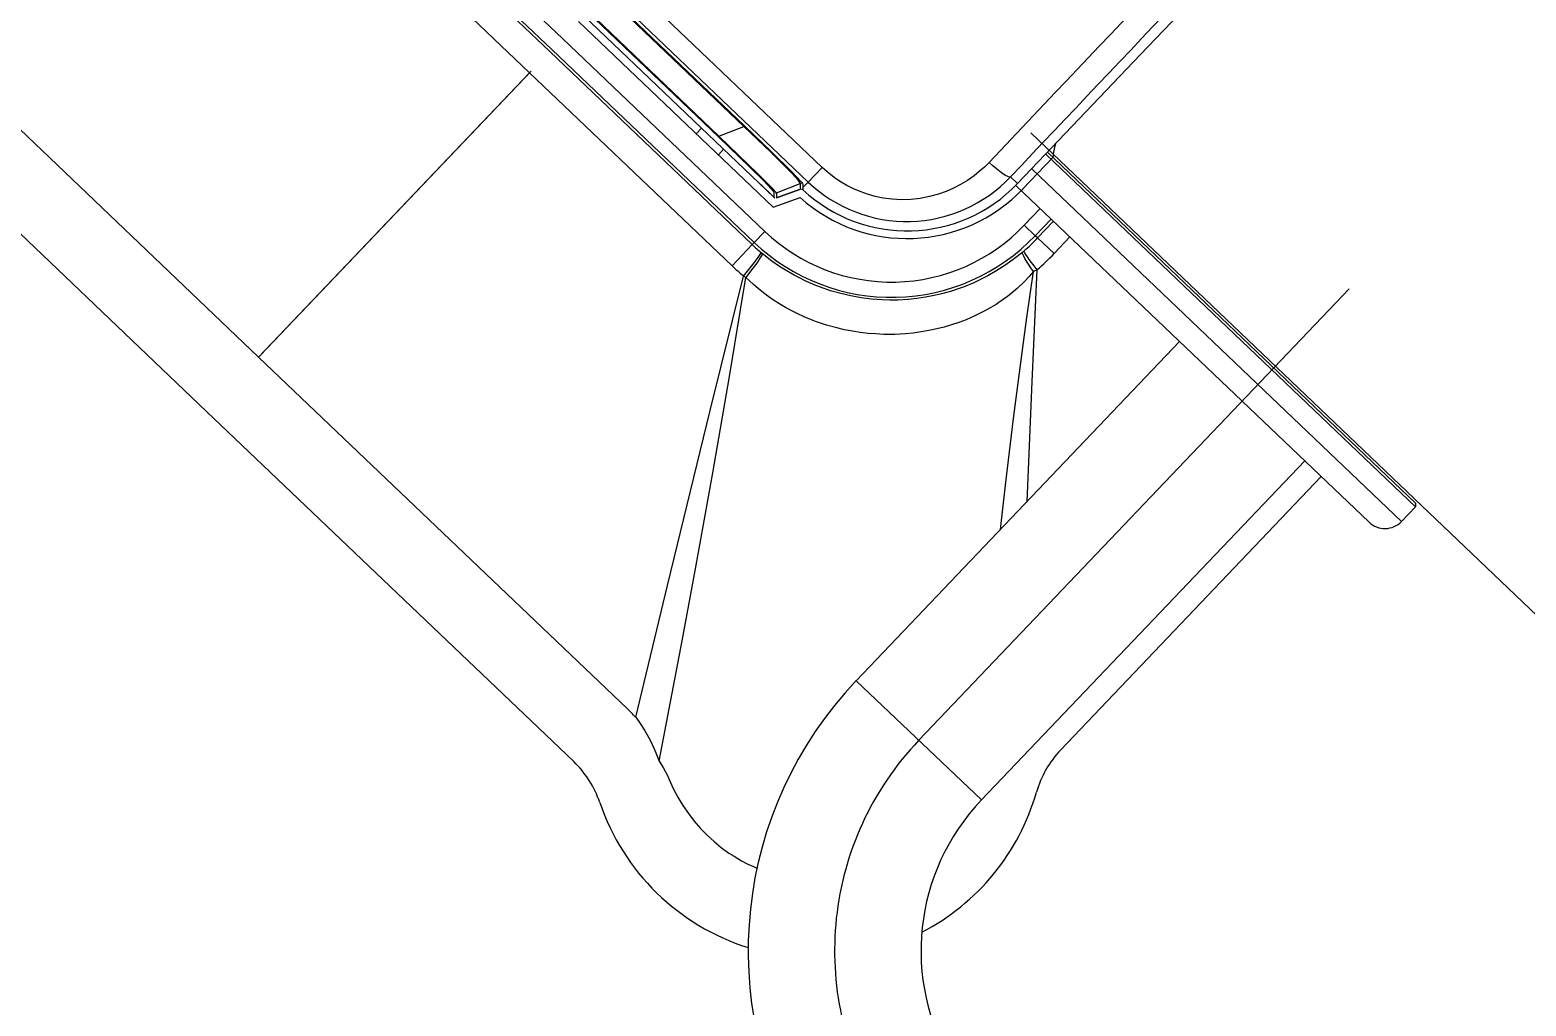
# Model space of a CAD drawing. Header units: millimetres. Extents: x 1145859089 to 1147511753, y -1047484727 to -1047247487.
# Drawn here: x 1146330751.8 to 1146331046, y -1047436835.7 to -1047436643.7 of the extents above; entities that cross this region are included whole.
import ezdxf
from ezdxf.xclip import XClip

# ---------------------------------------------------------------- set-up
doc = ezdxf.new("R2010")
doc.units = ezdxf.units.MM
doc.header["$LTSCALE"] = 100
doc.header["$MEASUREMENT"] = 0
doc.header["$XCLIPFRAME"] = 2
doc.linetypes.add('CENTERX2', pattern=[4, 2.5, -0.5, 0.5, -0.5])
doc.linetypes.add('단지배치도$0$CENTER', pattern=[31, 30, -0.5, 0, -0.5])
doc.layers.get('0').update_dxf_attribs({"linetype": 'CONTINUOUS'})
for name, color, linetype in [('L-지중매입', 3, 'CENTERX2'), ('XREF', 135, 'CONTINUOUS'), ('단지배치도$0$W240910', 135, 'CONTINUOUS')]:
    doc.layers.add(name, color=color, linetype=linetype)

# ---------------------------------------------------------------- blocks, each defined once
blk = doc.blocks.new('단지배치도$0$zw$9902')
at = {"layer": '단지배치도$0$W240910', "linetype": 'ByBlock', "ltscale": 20}
for p, q in [((62296.52, -65279.3), (62410.38, -65159.88)), ((62143.04, -65238.12), (62182.85, -65276.07)), ((62140.57, -65240.71), (62180.38, -65278.66)), ((62140.97, -65240.29), (62180.78, -65278.24)), ((62136.61, -65244.87), (62176.41, -65282.82)), ((62233.95, -65301.45), (62194.51, -65263.84)), ((62191.2, -65267.31), (62218.55, -65293.38)), ((62191.32, -65267.18), (62218.67, -65293.26)), ((62231.21, -65304.32), (62191.77, -65266.71)), ((62123.1, -65338.74), (62050.54, -65269.56)), ((62187.8, -65270.87), (62213.53, -65295.4)), ((62187.93, -65270.74), (62213.65, -65295.27)), ((62186.02, -65272.74), (62224.33, -65309.26)), ((62187.06, -65271.65), (62224.47, -65307.32)), ((62222.65, -65314.02), (62182.85, -65276.07)), ((62220.18, -65316.62), (62180.38, -65278.66)), ((62220.59, -65316.19), (62180.78, -65278.24)), ((62272.37, -65304.63), (62296.52, -65279.3)), ((62112.88, -65349.46), (62040.67, -65280.61)), ((62123.39, -65338.43), (62176.7, -65282.51)), ((62123.39, -65338.43), (62176.7, -65282.51)), ((62123.39, -65338.43), (62176.7, -65282.51)), ((62123.39, -65338.43), (62176.7, -65282.51)), ((62123.1, -65338.74), (62176.41, -65282.82)), ((62123.1, -65338.74), (62176.41, -65282.82)), ((62123.1, -65338.73), (62176.41, -65282.82)), ((62123.1, -65338.74), (62176.41, -65282.82)), ((62216.22, -65320.77), (62176.41, -65282.82)), ((62209.18, -65294.82), (62210.22, -65293.73)), ((62213.65, -65295.27), (62218.55, -65293.38)), ((62218.67, -65293.26), (62218.55, -65293.38)), ((62218.55, -65293.38), (62223.83, -65298.44)), ((62218.67, -65293.26), (62223.98, -65298.37)), ((62213.65, -65295.27), (62213.53, -65295.4)), ((62213.53, -65295.4), (62219.78, -65301.44)), ((62213.65, -65295.27), (62221.3, -65302.72)), ((62393.73, -65407.9), (62274.96, -65294.66)), ((62213.53, -65298.96), (62214.57, -65297.87)), ((62223.83, -65298.44), (62226.92, -65301.52)), ((62223.98, -65298.37), (62227.9, -65302.26)), ((62277.77, -65298.96), (62272.37, -65304.63)), ((62273.45, -65305.67), (62279.34, -65299.49)), ((62350.65, -65368.17), (62277.99, -65298.89)), ((62350.63, -65367.46), (62278.33, -65298.52)), ((62219.78, -65301.44), (62222.45, -65304.11)), ((62221.3, -65302.72), (62224.24, -65305.65)), ((62226.92, -65301.52), (62227.85, -65302.47)), ((62227.85, -65302.47), (62228.88, -65303.59)), ((62227.9, -65302.26), (62228.91, -65303.3)), ((62228.91, -65303.3), (62229.82, -65304.29)), ((62231.21, -65304.32), (62233.95, -65301.45)), ((62235.34, -65302.67), (62233.95, -65301.45)), ((62236.59, -65303.62), (62235.34, -65302.67)), ((62263.83, -65303.1), (62262.53, -65304.01)), ((62264.86, -65302.28), (62263.83, -65303.1)), ((62265.85, -65301.4), (62264.86, -65302.28)), ((62266.78, -65300.47), (62265.85, -65301.4)), ((62272.37, -65304.63), (62270.98, -65303.31)), ((62275.23, -65301.78), (62347.89, -65371.06)), ((62224.47, -65307.32), (62221.8, -65304.77)), ((62222.45, -65304.11), (62223.11, -65304.78)), ((62223.11, -65304.78), (62224.06, -65305.81)), ((62224.06, -65305.81), (62224.41, -65306.24)), ((62224.24, -65305.65), (62224.79, -65306.23)), ((62224.41, -65306.24), (62224.44, -65306.31)), ((62224.79, -65306.23), (62224.93, -65306.4)), ((62224.96, -65306.44), (62229.64, -65304.64)), ((62229.67, -65305.74), (62224.99, -65307.43)), ((62224.99, -65307.43), (62229.67, -65305.75)), ((62228.88, -65303.59), (62229.26, -65304.03)), ((62229.26, -65304.03), (62229.52, -65304.39)), ((62229.52, -65304.39), (62229.6, -65304.51)), ((62229.6, -65304.51), (62229.64, -65304.61)), ((62229.64, -65304.61), (62229.64, -65304.64)), ((62229.64, -65304.64), (62229.65, -65305.31)), ((62229.65, -65305.31), (62229.67, -65305.75)), ((62229.82, -65304.29), (62230.07, -65304.59)), ((62230.07, -65304.59), (62230.14, -65304.71)), ((62230.14, -65304.71), (62230.15, -65304.75)), ((62230.15, -65304.75), (62230.17, -65305.42)), ((62230.17, -65305.42), (62231.21, -65304.32)), ((62230.17, -65305.42), (62230.18, -65305.85)), ((62237.68, -65304.33), (62236.59, -65303.62)), ((62238.8, -65304.99), (62237.68, -65304.33)), ((62239.97, -65305.58), (62238.8, -65304.99)), ((62241.41, -65306.2), (62239.97, -65305.58)), ((62242.88, -65306.72), (62241.41, -65306.2)), ((62258.32, -65306.18), (62256.83, -65306.7)), ((62259.77, -65305.55), (62258.32, -65306.18)), ((62261.17, -65304.83), (62259.77, -65305.55)), ((62262.53, -65304.01), (62261.17, -65304.83)), ((62272.12, -65305.04), (62341.53, -65371.21)), ((62224.33, -65309.26), (62229.6, -65307.36)), ((62224.44, -65306.31), (62224.45, -65306.33)), ((62224.45, -65306.33), (62224.47, -65307.32)), ((62224.93, -65306.4), (62224.96, -65306.44)), ((62224.96, -65306.44), (62224.99, -65307.43)), ((62244.39, -65307.14), (62242.88, -65306.72)), ((62245.93, -65307.46), (62244.39, -65307.14)), ((62247.75, -65307.69), (62245.93, -65307.46)), ((62249.58, -65307.79), (62247.75, -65307.69)), ((62251.42, -65307.73), (62249.58, -65307.79)), ((62253.24, -65307.53), (62251.42, -65307.73)), ((62255.05, -65307.19), (62253.24, -65307.53)), ((62256.83, -65306.7), (62255.05, -65307.19)), ((62276.83, -65309.53), (62273.7, -65312.81)), ((62279, -65311.59), (62275.87, -65314.88)), ((62279.46, -65312.03), (62276.33, -65315.31)), ((62220.59, -65316.19), (62222.65, -65314.02)), ((62275.87, -65314.88), (62273.7, -65312.81)), ((62276.33, -65315.31), (62275.87, -65314.88)), ((62216.22, -65320.77), (62220.18, -65316.62)), ((62220.18, -65316.62), (62220.59, -65316.19)), ((62273.67, -65317.84), (62273.39, -65318.08)), ((62279.56, -65318.4), (62276.33, -65315.31)), ((62282.69, -65315.11), (62279.56, -65318.4)), ((62218.49, -65322.81), (62220.58, -65320.2)), ((62220.58, -65320.2), (62221.39, -65319.15)), ((62221.39, -65319.15), (62221.92, -65318.4)), ((62221.92, -65318.4), (62221.99, -65318.28)), ((62221.99, -65318.28), (62222, -65318.24)), ((62222.18, -65318.39), (62222, -65318.24)), ((62224.08, -65319.87), (62222.18, -65318.39)), ((62225.56, -65320.9), (62224.08, -65319.87)), ((62226.43, -65321.46), (62225.56, -65320.9)), ((62270.08, -65320.6), (62268.33, -65321.72)), ((62271.77, -65319.38), (62270.08, -65320.6)), ((62273.39, -65318.08), (62271.77, -65319.38)), ((62211.95, -65349.27), (62218.49, -65322.81)), ((62215.72, -65342.59), (62218.96, -65323.08)), ((62218.96, -65323.08), (62218.49, -65322.81)), ((62220.39, -65324.43), (62218.96, -65323.08)), ((62228.42, -65322.63), (62226.43, -65321.46)), ((62229.11, -65322.99), (62228.42, -65322.63)), ((62230.88, -65323.87), (62229.11, -65322.99)), ((62232.7, -65324.65), (62230.88, -65323.87)), ((62265.63, -65323.22), (62263.77, -65324.11)), ((62266.52, -65322.76), (62265.63, -65323.22)), ((62268.33, -65321.72), (62266.52, -65322.76)), ((62273.76, -65323.89), (62272.29, -65325.27)), ((62274.67, -65322.92), (62273.76, -65323.89)), ((62274.22, -65330.99), (62275.54, -65321.91)), ((62275.54, -65321.91), (62274.67, -65322.92)), ((62275.28, -65343.58), (62276.24, -65321.56)), ((62276.24, -65321.56), (62275.54, -65321.91)), ((62221.42, -65325.32), (62220.39, -65324.43)), ((62222.98, -65326.54), (62221.42, -65325.32)), ((62224.2, -65327.4), (62222.98, -65326.54)), ((62233.65, -65325.02), (62232.7, -65324.65)), ((62235.61, -65325.7), (62233.65, -65325.02)), ((62237.59, -65326.26), (62235.61, -65325.7)), ((62239.6, -65326.73), (62237.59, -65326.26)), ((62241.63, -65327.09), (62239.6, -65326.73)), ((62255.96, -65326.65), (62254.28, -65326.97)), ((62257.44, -65326.3), (62255.96, -65326.65)), ((62259.18, -65325.82), (62257.44, -65326.3)), ((62260.89, -65325.25), (62259.18, -65325.82)), ((62261.85, -65324.9), (62260.89, -65325.25)), ((62263.77, -65324.11), (62261.85, -65324.9)), ((62270.37, -65326.85), (62268.71, -65328.02)), ((62270.73, -65326.57), (62270.37, -65326.85)), ((62272.29, -65325.27), (62270.73, -65326.57)), ((62225.45, -65328.21), (62224.2, -65327.4)), ((62226.76, -65328.98), (62225.45, -65328.21)), ((62228.11, -65329.71), (62226.76, -65328.98)), ((62229.03, -65330.17), (62228.11, -65329.71)), ((62243.67, -65327.35), (62241.63, -65327.09)), ((62245.73, -65327.5), (62243.67, -65327.35)), ((62247.27, -65327.54), (62245.73, -65327.5)), ((62248.82, -65327.52), (62247.27, -65327.54)), ((62250.88, -65327.4), (62248.82, -65327.52)), ((62252.58, -65327.22), (62250.88, -65327.4)), ((62254.28, -65326.97), (62252.58, -65327.22)), ((62265.69, -65329.81), (62264, -65330.64)), ((62266.55, -65329.34), (62265.69, -65329.81)), ((62268.15, -65328.39), (62266.55, -65329.34)), ((62268.71, -65328.02), (62268.15, -65328.39)), ((62230.43, -65330.82), (62229.03, -65330.17)), ((62231.85, -65331.41), (62230.43, -65330.82)), ((62232.83, -65331.78), (62231.85, -65331.41)), ((62234.81, -65332.44), (62232.83, -65331.78)), ((62236.83, -65333.01), (62234.81, -65332.44)), ((62259.42, -65332.41), (62257.96, -65332.84)), ((62260.85, -65331.93), (62259.42, -65332.41)), ((62262.25, -65331.4), (62260.85, -65331.93)), ((62264, -65330.64), (62262.25, -65331.4)), ((62273.26, -65337.86), (62274.22, -65330.99)), ((62238.37, -65333.36), (62236.83, -65333.01)), ((62239.92, -65333.66), (62238.37, -65333.36)), ((62241.44, -65333.9), (62239.92, -65333.66)), ((62304.25, -65335.68), (62240.66, -65402.38)), ((62242.99, -65334.08), (62241.44, -65333.9)), ((62244.53, -65334.2), (62242.99, -65334.08)), ((62246.09, -65334.27), (62244.53, -65334.2)), ((62248.21, -65334.27), (62246.09, -65334.27)), ((62250.32, -65334.16), (62248.21, -65334.27)), ((62251.88, -65334.01), (62250.32, -65334.16)), ((62253.43, -65333.81), (62251.88, -65334.01)), ((62254.96, -65333.54), (62253.43, -65333.81)), ((62256.48, -65333.22), (62254.96, -65333.54)), ((62257.96, -65332.84), (62256.48, -65333.22)), ((62271.57, -65350.83), (62273.26, -65337.86)), ((62123.1, -65338.73), (62195.65, -65407.91)), ((62212.43, -65361.52), (62215.72, -65342.59)), ((62274.26, -65367.13), (62275.28, -65343.58)), ((62112.88, -65349.45), (62185.09, -65418.3)), ((62203.53, -65383.64), (62211.95, -65349.27)), ((62269.98, -65363.96), (62271.57, -65350.83)), ((62328.86, -65359.14), (62265.27, -65425.84)), ((62209.01, -65380.39), (62212.43, -65361.52)), ((62269, -65372.65), (62269.98, -65363.96)), ((62280.84, -65416.02), (62332.12, -65362.24)), ((62350.63, -65367.46), (62350.65, -65368.17)), ((62350.65, -65368.17), (62347.89, -65371.06)), ((62206.39, -65394.54), (62209.01, -65380.39)), ((62197.27, -65409.56), (62203.53, -65383.64)), ((62201.89, -65418.18), (62206.39, -65394.54)), ((62265.27, -65425.84), (62240.66, -65402.38)), ((62197.27, -65409.56), (62198.17, -65410.81)), ((62198.17, -65410.81), (62199.01, -65412.13)), ((62199.01, -65412.13), (62199.8, -65413.5)), ((62199.8, -65413.5), (62200.25, -65414.36)), ((62200.25, -65414.36), (62201.12, -65416.22)), ((62201.12, -65416.22), (62201.89, -65418.18)), ((62201.89, -65418.18), (62202.68, -65419.45)), ((62202.68, -65419.45), (62203.5, -65421.05)), ((62203.5, -65421.05), (62203.86, -65421.84)), ((62203.86, -65421.84), (62204.67, -65423.59)), ((62204.67, -65423.59), (62205.57, -65425.3)), ((62205.57, -65425.3), (62206.56, -65426.95)), ((62206.56, -65426.95), (62207.64, -65428.53)), ((62207.64, -65428.53), (62208.78, -65430.01)), ((62208.78, -65430.01), (62210.01, -65431.43)), ((62210.01, -65431.43), (62211.32, -65432.77)), ((62211.32, -65432.77), (62212.68, -65434.02)), ((62212.68, -65434.02), (62214.11, -65435.19)), ((62214.11, -65435.19), (62215.61, -65436.27)), ((62215.61, -65436.27), (62216.61, -65436.92)), ((62216.61, -65436.92), (62218.1, -65437.79)), ((62218.1, -65437.79), (62219.2, -65438.37)), ((62219.2, -65438.37), (62220.44, -65438.95)), ((62220.44, -65438.95), (62221.13, -65439.24))]:
    blk.add_line(p, q, dxfattribs=at)
at = {"layer": '단지배치도$0$W240910', "linetype": '단지배치도$0$CENTER'}
blk.add_line((62337.59, -65325.35), (62252.96, -65414.11), dxfattribs=at)
at = {"layer": '단지배치도$0$W240910'}
for centre, radius, start, end in [((56819.18, -60798.97), 5399.43, 202.10162, 356.71209), ((57394.29, -57699.4), 11431.38, 251.62775, 321.418131), ((57394.29, -57699.4), 11931.38, 251.62775, 321.418131)]:
    blk.add_arc(centre, radius, start, end, dxfattribs=at)
at = {"layer": '단지배치도$0$W240910', "linetype": 'ByBlock', "ltscale": 20}
for centre, radius, start, end in [((83110, -85034.37), 28703.08, 136.1634, 136.565985), ((82768.96, -84709.2), 28226.86, 136.161713, 136.567679), ((62289.23, -65299.99), 9.9, 161.0008, 177.1252), ((62250.59, -65283.99), 28.09, 226.3766, 316.5447), ((62250.66, -65283.93), 31.5, 228.0638, 316.3647), ((62229.84, -65306.22), 0.5, 46.9665, 109.7733), ((62250.66, -65283.93), 30, 226.9476, 316.3647), ((62224.82, -65306.96), 0.5, 226.3647, 289.7996), ((62224.82, -65306.96), 0.499, 226.2782, 289.8773), ((62247.57, -65287.89), 39.1, 226.3647, 316.3647), ((62247.57, -65287.89), 36.1, 226.3647, 316.3647), ((62246.73, -65288.77), 38.47, 226.3647, 229.9955), ((62248.81, -65289.07), 38.03, 310.843, 316.3647), ((62249.66, -65285.7), 48.46, 226.3649, 229.973), ((62244.86, -65285.31), 47.94, 310.8875, 316.3678), ((62344.63, -65367.96), 4.5, 226.3647, 316.3647), ((62296.39, -65455.51), 77, 136.3647, 211.3647), ((62172.13, -65432.58), 34.09, 42.4897, 46.3648), ((62295.29, -65429.79), 19.96, 136.3644, 164.0234), ((62171.31, -65432.75), 19.96, 18.706, 46.365), ((62232.84, -65411.91), 45, 198.7062, 252.6094), ((62296.39, -65455.51), 43, 136.3647, 211.3647), ((62232.84, -65411.91), 45, 297.3899, 344.0232)]:
    blk.add_arc(centre, radius, start, end, dxfattribs=at)
at = {"layer": '단지배치도$0$W240910', "linetype": '단지배치도$0$CENTER'}
blk.add_arc((62296.39, -65455.51), 60, 136.3647, 211.3647, dxfattribs=at)
at = {"layer": '단지배치도$0$W240910', "linetype": 'ByBlock', "ltscale": 20, "extrusion": (0, 0, -1)}
for centre, major_axis, ratio, start_param, end_param in [((62267.36, -65299.86), (3.63, -3.44), 0.168068, 0.021249, 1.571427), ((62229.81, -65305.11), (0.5, 0.012), 0.999562, 4.39077, 5.497568), ((62224.79, -65305.97), (0.5, 0.012), 0.999562, 1.249177, 2.355975), ((62280.24, -65325.37), (6.55, -7.56), 0.063046, 2.152691, 3.089128), ((62215.79, -65326.06), (-6.37, -7.7), 0.060176, 3.194048, 4.26529), ((62279.88, -65325.67), (6.46, -7.64), 0.1077, 2.174088, 3.088926)]:
    blk.add_ellipse(centre, major_axis=major_axis, ratio=ratio, start_param=start_param, end_param=end_param, dxfattribs=at)
blk = doc.blocks.new('단지배치도')
blk.add_blockref('단지배치도$0$zw$9902', (141034.19, 142437.16))

msp = doc.modelspace()

# ---------------------------------------------------------------- linework, layer by layer
at = {"layer": 'L-지중매입', "ltscale": 2}
msp.add_arc((1146292364.149594, -1047402174.186541, 0), 45716.750817, 303.4822833292, 333.0437788935, dxfattribs=at)

# ---------------------------------------------------------------- block references
at = {"layer": 'XREF'}
ref = msp.add_blockref('단지배치도', (1146127639.433663, -1047513806.462535), dxfattribs=at)
XClip(ref).set_block_clipping_path([(72982.4064819524, 34919.7593965298), (360382.4067475507, 255319.7593436697)])

doc.saveas('drawing.dxf')
